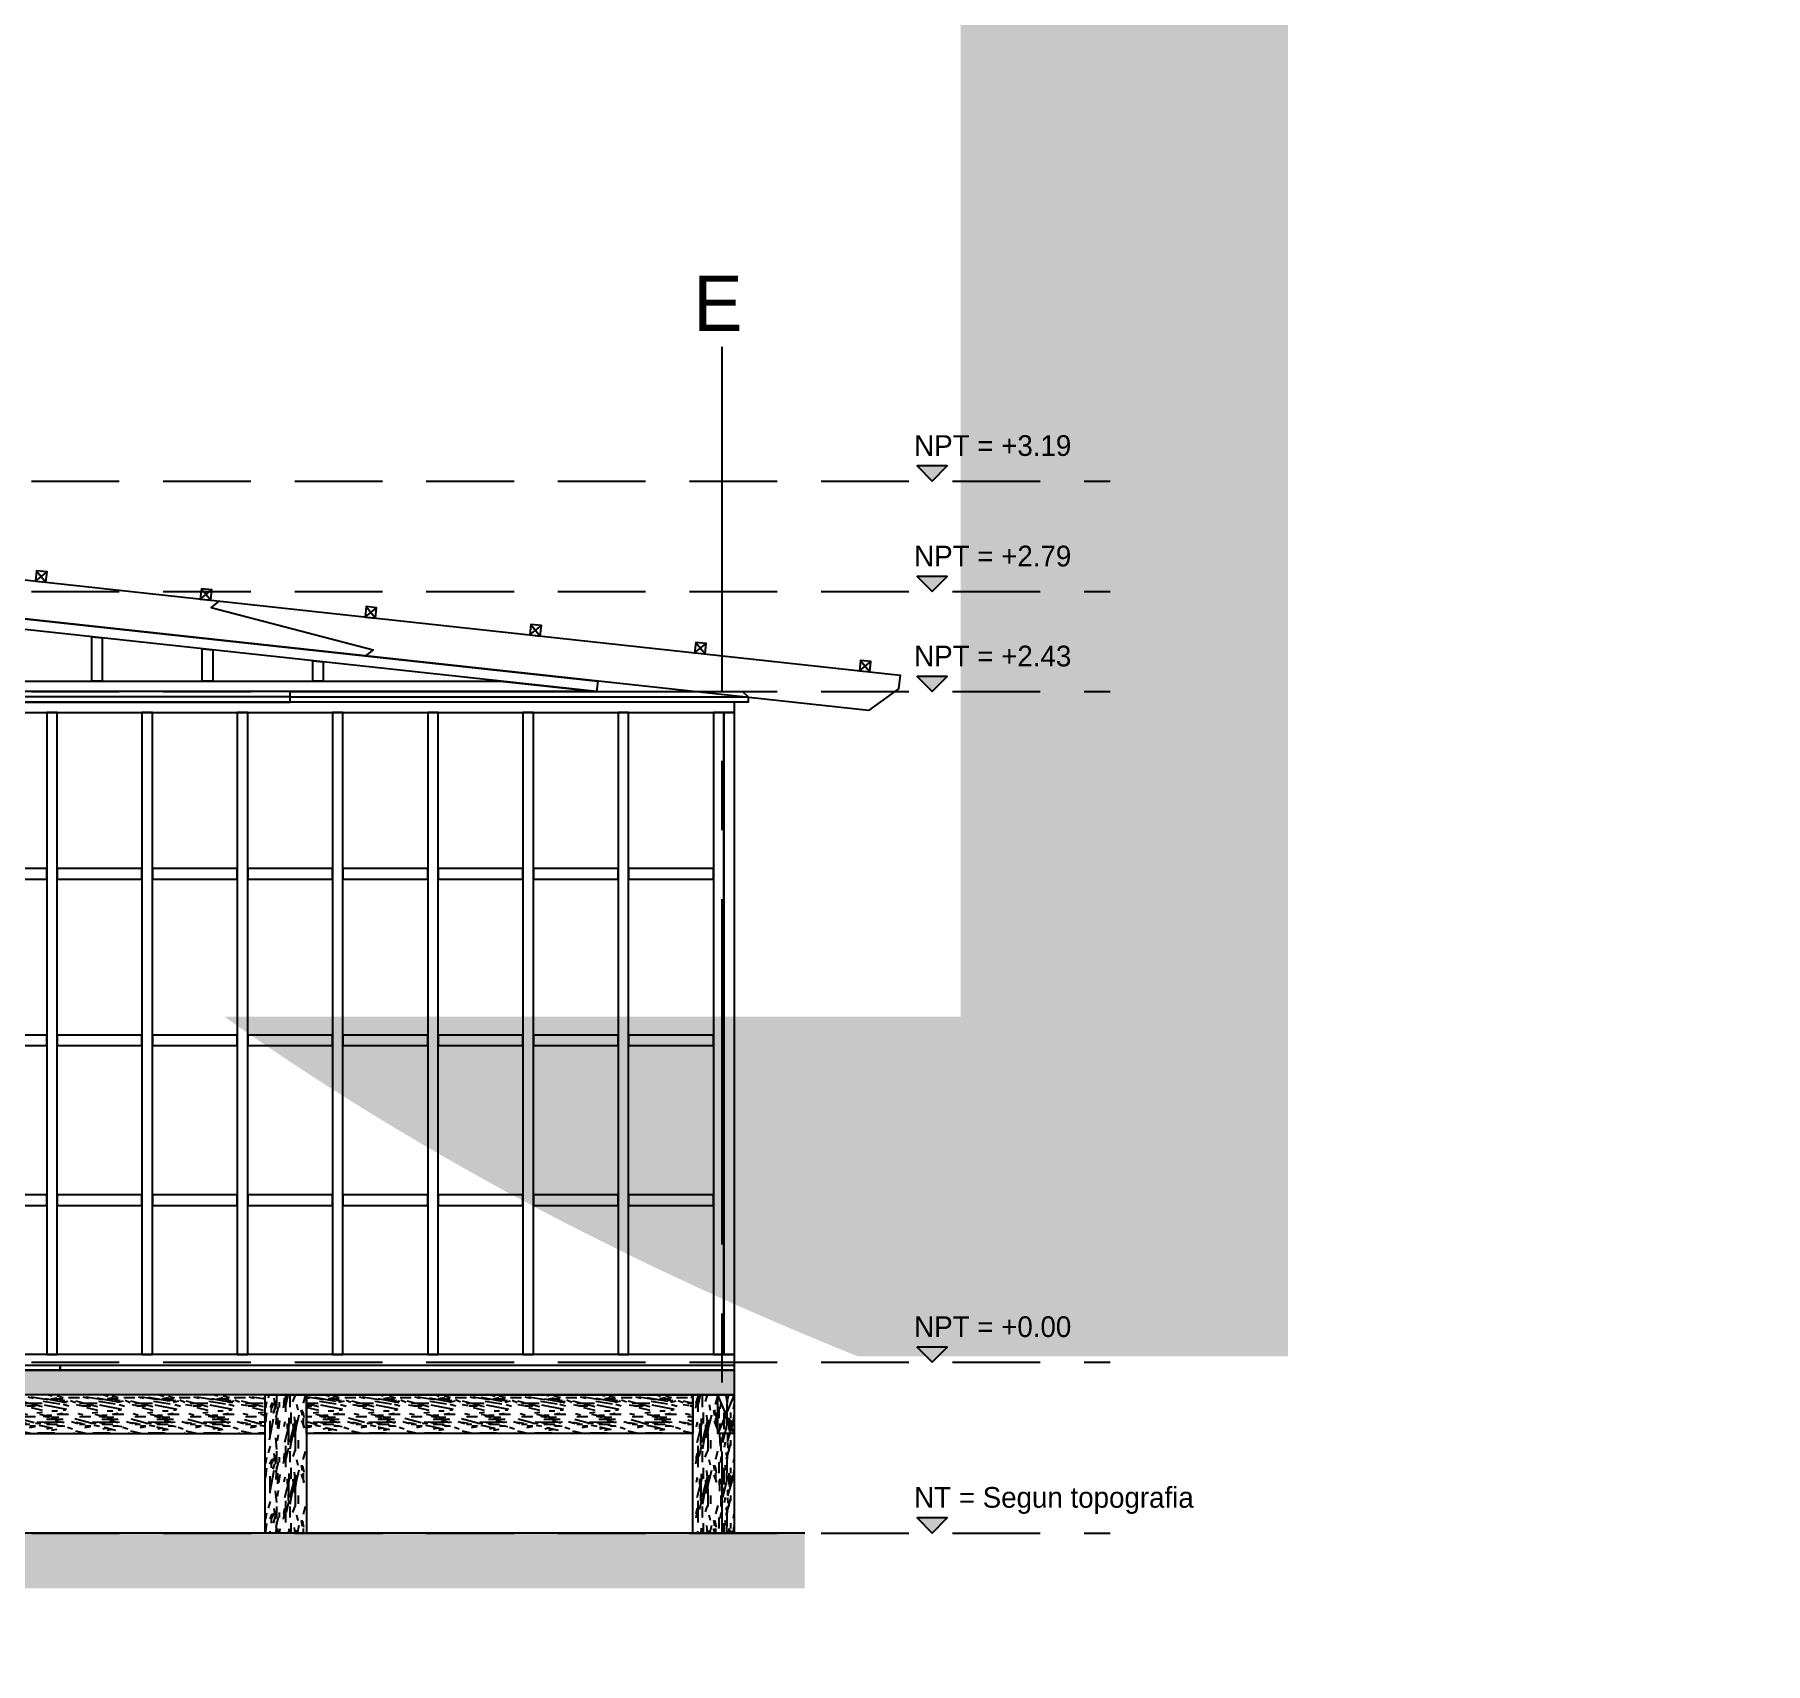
# Model space of a CAD drawing. Header units: millimetres. Extents: x 19458 to 19711, y 4351 to 4752.
# Drawn here: x 19599.81 to 19606.07, y 4527.2 to 4533.1 of the extents above; entities that cross this region are included whole.
import ezdxf
from ezdxf.enums import TextEntityAlignment as Align

# ---------------------------------------------------------------- set-up
doc = ezdxf.new("R2010")
doc.units = ezdxf.units.MM
doc.set_wipeout_variables(frame=1)
doc.linetypes.add('CENTER', pattern=[2, 1.25, -0.25, 0.25, -0.25])
doc.linetypes.add('HIDDEN2', pattern=[4.7625, 3.175, -1.5875])
for name, color, linetype in [('ALFAJIA', 3, 'Continuous'), ('CLAVADORES', 1, 'Continuous'), ('cotas', 1, 'Continuous'), ('cotas @ 100', 1, 'Continuous'), ('cotas @ 200', 1, 'Continuous'), ('cotas @ 95.9969', 1, 'Continuous'), ('EJES', 2, 'CENTER'), ('EJES @ 0.5', 2, 'CENTER'), ('NIVELES', 2, 'Continuous'), ('NIVELES @ 0.5', 2, 'Continuous'), ('PANELES PARED', 2, 'Continuous'), ('PZA', 3, 'Continuous')]:
    doc.layers.add(name, color=color, linetype=linetype)
doc.styles.add('century gothic', font='GOTHIC.TTF')
doc.styles.add('century gothic smc', font='GOTHIC.TTF')
doc.styles.add('COTAS SMC', font='GOTHIC.TTF')
doc.styles.add('NOTAS', font='GOTHIC.TTF')
doc.styles.get("Standard").update_dxf_attribs({"font": 'arial.ttf'})
doc.dimstyles.new('ANOTATIVE 100 SMCONSTRUCCIONES', dxfattribs={"dimscale": 0, "dimtxt": 0.18, "dimasz": 0.15, "dimexe": 0.18, "dimexo": 0.09, "dimgap": 0.1, "dimtad": 1, "dimzin": 0, "dimdsep": 46, "dimtxsty": 'century gothic', "dimblk1": 'FLECHA1', "dimblk2": 'FLECHA1', "dimsah": 1, "dimcen": 0.18, "dimdle": 0.075, "dimclrd": 1, "dimclre": 1, "dimclrt": 2, "dimaunit": 1, "dimadec": 0, "dimazin": 0, "dimtfac": 0.75, "dimtix": 1, "dimtmove": 2, "dimatfit": 3, "dimfxl": 0.09, "dimtvp": 1.5, "dimtfill": 1, "dimtolj": 1, "dimtzin": 0, "dimarcsym": 0})
doc.dimstyles.new('PIES SMCONSTRUCCIONES', dxfattribs={"dimscale": 0, "dimtxt": 0.18, "dimasz": 0.2, "dimexe": 0.18, "dimexo": 0, "dimgap": 0.1, "dimtad": 1, "dimdec": 0, "dimlfac": 39.370079, "dimzin": 0, "dimdsep": 46, "dimlunit": 4, "dimtxsty": 'COTAS SMC', "dimblk1": 'FLECHA1', "dimblk2": 'FLECHA1', "dimsah": 1, "dimcen": 0.2, "dimdle": 0.075, "dimclrd": 1, "dimclre": 1, "dimclrt": 2, "dimaunit": 1, "dimadec": 0, "dimazin": 0, "dimtfac": 0.75, "dimtdec": 0, "dimtix": 1, "dimtmove": 2, "dimatfit": 3, "dimfxl": 0.09, "dimtvp": 1.5, "dimtfill": 1, "dimtolj": 1, "dimtzin": 0, "dimarcsym": 0})
pattern_1 = [(0, (102.28992, 23.7031), (0, 0.2), [0.04, -0.16]), (8.9726, (102.291915, 23.595096), (1.200000005876, 0.199999525118), [0.0384708, -3.8086058]), (5.7105, (102.289915, 23.607096), (1.800000034755, 0.19999710144), [0.0401996, -1.9697752]), (344.5779, (102.289915, 23.667096), (2.1999999038893, -0.5999974677634), [0.0601664, -5.9564754]), (353.6599, (102.293915, 23.733096), (0.200000063208, 4.086e-07), [0.0362216, -1.7748552]), (345.0686, (102.299915, 23.619096), (0.799999998317, -0.199999673879), [0.0310484, -3.0737864]), (348.6901, (102.229915, 23.735096), (0.2000000583, 7.413e-08), [0.0815844, -0.9382194]), (5.7105, (102.291915, 23.577096), (1.800000034755, 0.19999710144), [0.0200998, -1.989875]), (0, (102.28992, 23.6611), (0, 0.2), [0.02, -0.18]), (0, (102.24992, 23.6851), (0, 0.2), [0.06, -0.14]), (11.3099, (102.289915, 23.715096), (0.79999995433, 0.19999948721), [0.020396, -0.9994078]), (2.7263, (102.269915, 23.641096), (4.0000000589947, 0.1999992035454), [0.0420476, -4.1627116]), (352.4054, (102.279915, 23.635096), (1.599999971597, -0.19999873671), [0.0302654, -2.9962834]), (0, (102.26992, 23.5591), (0, 0.2), [0.04, -0.16]), (358.8309, (102.2499153, 23.549096), (0.2000000366479, 1.5360345e-07), [0.0980204, -9.70402]), (0, (102.24992, 23.6991), (0, 0.2), [0.02, -0.18]), (0, (102.26992, 23.7151), (0, 0.2), [0.02, -0.18]), (0, (102.17992, 23.7331), (0, 0.2), [0.03, -0.17]), (350.5377, (102.233915, 23.743096), (0.200000015444, 7.752e-08), [0.0608276, -1.1557248]), (0, (102.16992, 23.7431), (0, 0.2), [0.04, -0.16]), (0, (102.14792, 23.5631), (0, 0.2), [0.022, -0.178]), (0, (102.24992, 23.5731), (0, 0.2), [0.02, -0.18]), (0, (102.14792, 23.5791), (0, 0.2), [0.042, -0.158]), (5.4403, (102.249915, 23.591096), (1.9999999402303, 0.199998956714), [0.04219, -4.1768144]), (0, (102.25192, 23.6071), (0, 0.2), [0.038, -0.162]), (0, (102.14792, 23.6111), (0, 0.2), [0.022, -0.178]), (358.8309, (102.1719153, 23.643096), (0.2000000366479, 1.5360345e-07), [0.0980204, -9.70402]), (0, (102.18992, 23.6611), (0, 0.2), [0.02, -0.18]), (0, (102.16992, 23.6671), (0, 0.2), [0.02, -0.18]), (0, (102.24992, 23.6671), (0, 0.2), [0.04, -0.16]), (0, (102.20992, 23.6711), (0, 0.2), [0.02, -0.18]), (0, (102.16992, 23.6951), (0, 0.2), [0.04, -0.16]), (19.6538, (102.223915, 23.611096), (2.200000050424, 0.79999891494), [0.0297322, -2.9434812]), (11.3099, (102.189915, 23.667096), (0.79999995433, 0.19999948721), [0.020396, -0.9994078]), (11.3099, (102.269915, 23.657096), (0.79999995433, 0.19999948721), [0.020396, -0.9994078]), (5.7105, (102.209915, 23.733096), (1.800000034755, 0.19999710144), [0.0200998, -1.989875]), (349.6952, (102.147915, 23.747096), (1.199999995396, -0.19999893933), [0.0223606, -2.213707]), (348.6901, (102.169915, 23.563096), (0.2000000583, 7.413e-08), [0.020396, -0.9994078]), (90, (102.18992, 23.5591), (-0.2, 1e-17), [0, -0.2]), (346.6076, (102.147915, 23.671096), (3.400000044994, -0.7999939065965), [0.043174, -4.2742308]), (11.3099, (102.269915, 23.699096), (0.79999995433, 0.19999948721), [0.020396, -0.9994078]), (10.3048, (102.269915, 23.573096), (0.999999957606, 0.199999208868), [0.0223606, -2.213707]), (348.6901, (102.209915, 23.661096), (0.2000000583, 7.413e-08), [0.020396, -0.9994078]), (348.6901, (102.229915, 23.671096), (0.2000000583, 7.413e-08), [0.020396, -0.9994078]), (341.5651, (102.147915, 23.651096), (0.19999995825, 2.3367e-07), [0.0252982, -0.6071572]), (345.9638, (102.169915, 23.719096), (0.19999992115, 2.4875e-07), [0.0824622, -0.7421588]), (343.3008, (102.209915, 23.733096), (1.399999991533, -0.39999874641), [0.0626418, -2.025419]), (0, (102.20992, 23.7431), (0, 0.2), [0.024, -0.176]), (345.9638, (102.189915, 23.579096), (0.19999992115, 2.4875e-07), [0.0824622, -0.7421588]), (345.9638, (102.169915, 23.593096), (0.19999992115, 2.4875e-07), [0.0824622, -0.7421588]), (345.9638, (102.169915, 23.611096), (0.19999992115, 2.4875e-07), [0.0824622, -0.7421588]), (349.6952, (102.147915, 23.699096), (1.199999995396, -0.19999893933), [0.0223606, -2.213707]), (345.9638, (102.209915, 23.695096), (0.19999992115, 2.4875e-07), [0.041231, -0.78339]), (349.6952, (102.147915, 23.635096), (1.199999995396, -0.19999893933), [0.0223606, -2.213707]), (357.6141, (102.251915, 23.621096), (0.199999989185, 2.452822e-07), [0.0480416, -4.756123]), (349.6952, (102.229915, 23.657096), (1.199999995396, -0.19999893933), [0.0223606, -2.213707]), (12.5288, (102.251915, 23.653096), (0.800000095695, 0.199999860747), [0.018439, -1.8254698]), (349.5626, (102.1479153, 23.625096), (2.199999936494, -0.3999970687047), [0.0772788, -7.650591]), (351.8699, (102.223915, 23.611096), (0.199999892184, -4.835e-08), [0.0282842, -1.3859292]), (4.7636, (102.169915, 23.631096), (2.199999989955, 0.199998289923), [0.0481664, -2.3601524]), (0, (102.21792, 23.6351), (0, 0.2), [0.062, -0.138]), (344.7449, (102.147915, 23.725096), (0.799999942428, -0.199999664289), [0.0228036, -2.2575472]), (350.5377, (102.189915, 23.559096), (0.200000015444, 7.752e-08), [0.0608276, -1.1557248]), (340.0169, (102.147915, 23.601096), (0.599999976081, -0.19999986488), [0.0234094, -2.3175304]), (0, (102.30992, 23.7191), (0, 0.2), [0.01, -0.19]), (0, (102.30992, 23.6311), (0, 0.2), [0.02, -0.18]), (11.3099, (102.309915, 23.559096), (0.79999995433, 0.19999948721), [0.020396, -0.9994078]), (0, (102.31192, 23.5791), (0, 0.2), [0.036, -0.164]), (343.3008, (102.309915, 23.685096), (1.399999991533, -0.39999874641), [0.0208806, -2.0671802]), (348.0207, (102.3119153, 23.643096), (3.7999999222511, -0.8002195416064), [0.0368014, -6.7101288]), (90, (102.30992, 23.5591), (-0.2, 1e-17), [0, -0.2]), (0, (102.32992, 23.5631), (0, 0.2), [0.018, -0.182]), (0, (102.32992, 23.6011), (0, 0.2), [0.018, -0.182]), (0, (102.32992, 23.6111), (0, 0.2), [0.018, -0.182]), (336.0376, (102.329915, 23.679096), (1.400000005486, -0.599997330343), [0.0196978, -1.9500724]), (348.5163, (102.3299153, 23.703096), (0.99999999677376, -0.2000310941214), [0.0183676, -13.043105]), (341.5651, (102.329915, 23.631096), (0.19999995825, 2.3367e-07), [0.0189736, -0.6134816]), (347.4712, (102.329915, 23.729096), (1.000000064082, -0.19999992061), [0.018439, -1.8254698])]

# ---------------------------------------------------------------- blocks, each defined once
blk = doc.blocks.new('FLECHA1')
at = {"color": 4}
blk.add_line((-0.24618, -0.24808), (0.24808, 0.25), dxfattribs=at)
at = {"color": 1}
blk.add_line((-1, 0), (0.49616, 0), dxfattribs=at)
blk = doc.blocks.new('*D354')
at = {"layer": 'cotas', "color": 1, "lineweight": -2, "transparency": 16777216}
for p, q in [((19614.326, 4565.8448), (19614.326, 4580.8448)), ((19606.9836, 4550.8448), (19596.326, 4550.8448)), ((19614.326, 4548.4298), (19614.326, 4550.8448)), ((19606.5339, 4548.4298), (19596.326, 4548.4298)), ((19614.326, 4533.4298), (19614.326, 4518.4298))]:
    blk.add_line(p, q, dxfattribs=at)
at = {"layer": 'Defpoints', "color": 0, "transparency": 16777216}
for p in [(19614.326, 4550.8448), (19615.9836, 4550.8448), (19615.5339, 4548.4298)]:
    blk.add_point(p, dxfattribs=at)
at = {"layer": 'cotas', "color": 1, "lineweight": -2, "transparency": 16777216, "xscale": 15, "yscale": 15, "zscale": 15}
for p, rotation in [((19614.326, 4550.8448), 270), ((19614.326, 4548.4298), 90)]:
    blk.add_blockref('FLECHA1', p, dxfattribs=dict(at, rotation=rotation))
at = {"layer": 'cotas', "color": 2, "transparency": 16777216, "insert": (19594.9283, 4549.6373), "char_height": 18, "attachment_point": 5, "rotation": 90, "style": 'century gothic', "bg_fill": 3, "box_fill_scale": 1.1, "bg_fill_color": 256, "bg_fill_true_color": 13158600, "bg_fill_transparency": 0}
blk.add_mtext('\\A1;2.42', dxfattribs=at)
blk = doc.blocks.new('*D381')
at = {"layer": 'cotas', "color": 1, "lineweight": -2, "transparency": 16777216}
for p, q in [((19614.326, 4565.2444), (19614.326, 4579.6439)), ((19607.3439, 4550.8448), (19597.0466, 4550.8448)), ((19614.326, 4548.4298), (19614.326, 4550.8448)), ((19606.8941, 4548.4298), (19597.0466, 4548.4298)), ((19614.326, 4534.0303), (19614.326, 4519.6307))]:
    blk.add_line(p, q, dxfattribs=at)
at = {"layer": 'Defpoints', "color": 0, "transparency": 16777216}
for p in [(19614.326, 4550.8448), (19615.9836, 4550.8448), (19615.5339, 4548.4298)]:
    blk.add_point(p, dxfattribs=at)
at = {"layer": 'cotas', "color": 1, "lineweight": -2, "transparency": 16777216, "xscale": 14.39953921474513, "yscale": 14.39953921474513, "zscale": 14.39953921474513}
for p, rotation in [((19614.326, 4550.8448), 270), ((19614.326, 4548.4298), 90)]:
    blk.add_blockref('FLECHA1', p, dxfattribs=dict(at, rotation=rotation))
at = {"layer": 'cotas', "color": 2, "transparency": 16777216, "insert": (19595.7049, 4549.6373), "char_height": 17.27945, "attachment_point": 5, "rotation": 90, "style": 'century gothic', "bg_fill": 3, "box_fill_scale": 1.1, "bg_fill_color": 256, "bg_fill_true_color": 13158600, "bg_fill_transparency": 0}
blk.add_mtext('\\A1;2.42', dxfattribs=at)
blk = doc.blocks.new('*D411')
at = {"layer": 'cotas', "color": 1, "lineweight": -2, "transparency": 16777216}
for p, q in [((19620.0128, 4591.7533), (19620.0128, 4631.7533)), ((19620.4168, 4551.7533), (19584.0128, 4551.7533)), ((19620.0128, 4550.5333), (19620.0128, 4551.7533)), ((19620.4168, 4550.5333), (19584.0128, 4550.5333)), ((19620.0128, 4510.5333), (19620.0128, 4470.5333))]:
    blk.add_line(p, q, dxfattribs=at)
at = {"layer": 'Defpoints', "color": 0, "transparency": 16777216}
for p in [(19620.0128, 4551.7533), (19620.4168, 4551.7533), (19620.4168, 4550.5333)]:
    blk.add_point(p, dxfattribs=at)
at = {"layer": 'cotas', "color": 1, "lineweight": -2, "transparency": 16777216, "xscale": 40, "yscale": 40, "zscale": 40}
for p, rotation in [((19620.0128, 4551.7533), 270), ((19620.0128, 4550.5333), 90)]:
    blk.add_blockref('FLECHA1', p, dxfattribs=dict(at, rotation=rotation))
at = {"layer": 'cotas', "color": 2, "transparency": 16777216, "insert": (19581.5601, 4551.1433), "char_height": 36, "attachment_point": 5, "rotation": 90, "style": 'COTAS SMC', "bg_fill": 3, "box_fill_scale": 1.1, "bg_fill_color": 256, "bg_fill_true_color": 13158600, "bg_fill_transparency": 0}
blk.add_mtext("\\A1;4'", dxfattribs=at)
blk = doc.blocks.new('IKK')
at = {"layer": 'PANELES PARED', "color": 250}
for points in [[(19489.2275, 4507.0963), (19489.2275, 4507.1343), (19486.1013, 4507.1343), (19486.1013, 4507.0963)], [(19486.394, 4504.7723), (19486.432, 4504.7723), (19486.432, 4507.0963), (19486.394, 4507.0963)], [(19486.7387, 4504.7723), (19486.7767, 4504.7723), (19486.7767, 4507.0963), (19486.7387, 4507.0963)], [(19487.0833, 4504.7723), (19487.1213, 4504.7723), (19487.1213, 4507.0963), (19487.0833, 4507.0963)], [(19487.428, 4504.7723), (19487.466, 4504.7723), (19487.466, 4507.0963), (19487.428, 4507.0963)], [(19487.7727, 4504.7723), (19487.8107, 4504.7723), (19487.8107, 4507.0963), (19487.7727, 4507.0963)], [(19488.1174, 4504.7723), (19488.1554, 4504.7723), (19488.1554, 4507.0963), (19488.1174, 4507.0963)], [(19488.4621, 4504.7723), (19488.5001, 4504.7723), (19488.5001, 4507.0963), (19488.4621, 4507.0963)], [(19488.8068, 4504.7723), (19488.8448, 4504.7723), (19488.8448, 4507.0963), (19488.8068, 4507.0963)], [(19489.1515, 4504.7723), (19489.1895, 4504.7723), (19489.1895, 4507.0963), (19489.1515, 4507.0963)], [(19489.1895, 4504.7723), (19489.2275, 4504.7723), (19489.2275, 4507.0963), (19489.1895, 4507.0963)], [(19486.394, 4506.4936), (19486.394, 4506.5316), (19486.1013, 4506.5316), (19486.1013, 4506.4936)], [(19486.7387, 4506.4936), (19486.7387, 4506.5316), (19486.432, 4506.5316), (19486.432, 4506.4936)], [(19487.0833, 4506.4936), (19487.0833, 4506.5316), (19486.7767, 4506.5316), (19486.7767, 4506.4936)], [(19487.428, 4506.4936), (19487.428, 4506.5316), (19487.1213, 4506.5316), (19487.1213, 4506.4936)], [(19487.7727, 4506.4936), (19487.7727, 4506.5316), (19487.466, 4506.5316), (19487.466, 4506.4936)], [(19488.1174, 4506.4936), (19488.1174, 4506.5316), (19487.8107, 4506.5316), (19487.8107, 4506.4936)], [(19488.4621, 4506.4936), (19488.4621, 4506.5316), (19488.1554, 4506.5316), (19488.1554, 4506.4936)], [(19488.8068, 4506.4936), (19488.8068, 4506.5316), (19488.5001, 4506.5316), (19488.5001, 4506.4936)], [(19489.1515, 4506.4936), (19489.1515, 4506.5316), (19488.8448, 4506.5316), (19488.8448, 4506.4936)], [(19486.394, 4505.8909), (19486.394, 4505.9289), (19486.1013, 4505.9289), (19486.1013, 4505.8909)], [(19486.7387, 4505.8909), (19486.7387, 4505.9289), (19486.432, 4505.9289), (19486.432, 4505.8909)], [(19487.0833, 4505.8909), (19487.0833, 4505.9289), (19486.7767, 4505.9289), (19486.7767, 4505.8909)], [(19487.428, 4505.8909), (19487.428, 4505.9289), (19487.1213, 4505.9289), (19487.1213, 4505.8909)], [(19487.7727, 4505.8909), (19487.7727, 4505.9289), (19487.466, 4505.9289), (19487.466, 4505.8909)], [(19488.1174, 4505.8909), (19488.1174, 4505.9289), (19487.8107, 4505.9289), (19487.8107, 4505.8909)], [(19488.4621, 4505.8909), (19488.4621, 4505.9289), (19488.1554, 4505.9289), (19488.1554, 4505.8909)], [(19488.8068, 4505.8909), (19488.8068, 4505.9289), (19488.5001, 4505.9289), (19488.5001, 4505.8909)], [(19489.1515, 4505.8909), (19489.1515, 4505.9289), (19488.8448, 4505.9289), (19488.8448, 4505.8909)], [(19486.394, 4505.3126), (19486.394, 4505.3506), (19486.1013, 4505.3506), (19486.1013, 4505.3126)], [(19486.7387, 4505.3126), (19486.7387, 4505.3506), (19486.432, 4505.3506), (19486.432, 4505.3126)], [(19487.0833, 4505.3126), (19487.0833, 4505.3506), (19486.7767, 4505.3506), (19486.7767, 4505.3126)], [(19487.428, 4505.3126), (19487.428, 4505.3506), (19487.1213, 4505.3506), (19487.1213, 4505.3126)], [(19487.7727, 4505.3126), (19487.7727, 4505.3506), (19487.466, 4505.3506), (19487.466, 4505.3126)], [(19488.1174, 4505.3126), (19488.1174, 4505.3506), (19487.8107, 4505.3506), (19487.8107, 4505.3126)], [(19488.4621, 4505.3126), (19488.4621, 4505.3506), (19488.1554, 4505.3506), (19488.1554, 4505.3126)], [(19488.8068, 4505.3126), (19488.8068, 4505.3506), (19488.5001, 4505.3506), (19488.5001, 4505.3126)], [(19489.1515, 4505.3126), (19489.1515, 4505.3506), (19488.8448, 4505.3506), (19488.8448, 4505.3126)], [(19489.2275, 4504.7343), (19489.2275, 4504.7723), (19486.1013, 4504.7723), (19486.1013, 4504.7343)]]:
    blk.add_lwpolyline(points, close=True, dxfattribs=at)
blk = doc.blocks.new('ejes')
at = {"color": 2, "linetype": 'Continuous'}
blk.add_wipeout([(-0.109, 0.275), (-0.065, 0.291), (-0.006, 0.3), (0.06, 0.297), (0.095, 0.288), (0.16, 0.261), (0.183, 0.246), (0.215, 0.22), (0.241, 0.193), (0.271, 0.149), (0.271, 0.149), (0.292, 0.103), (0.304, 0.065), (0.309, 0.032), (0.31, 0.001), (0.309, -0.027), (0.309, -0.027), (0.3, -0.077), (0.288, -0.113), (0.279, -0.133), (0.259, -0.168), (0.238, -0.195), (0.219, -0.215), (0.19, -0.24), (0.159, -0.26), (0.125, -0.277), (0.089, -0.289), (0.046, -0.297), (0.01, -0.299), (-0.037, -0.296), (-0.069, -0.289), (-0.097, -0.279), (-0.144, -0.256), (-0.171, -0.238), (-0.192, -0.221), (-0.215, -0.197), (-0.215, -0.197), (-0.257, -0.136), (-0.272, -0.101), (-0.272, -0.101), (-0.287, -0.034), (-0.29, 0.001), (-0.287, 0.036), (-0.281, 0.07), (-0.273, 0.099), (-0.258, 0.134), (-0.234, 0.174), (-0.216, 0.198), (-0.197, 0.217), (-0.175, 0.236), (-0.154, 0.251), (-0.126, 0.268), (-0.126, 0.268), (-0.118, 0.272)], dxfattribs=at)
at = {"layer": 'EJES', "color": 3}
blk.add_attdef('EJES', text='', height=0.3, dxfattribs=at).set_placement((0.01, -0.174), align=Align.CENTER)
blk = doc.blocks.new('IKUHG')
at = {"layer": 'PANELES PARED', "color": 250}
for points in [[(19444.5314, 4490.415), (19447.1592, 4490.7008), (19447.1592, 4490.739), (19444.5273, 4490.4528), (19444.5314, 4490.415)], [(19444.5314, 4490.415), (19447.1592, 4490.415), (19447.1592, 4490.453), (19444.8809, 4490.453), (19444.5314, 4490.415)]]:
    blk.add_lwpolyline(points, dxfattribs=at)
for points in [[(19447.1212, 4490.453), (19447.1592, 4490.453), (19447.1592, 4490.7008), (19447.1212, 4490.6967)], [(19446.7212, 4490.453), (19446.7592, 4490.453), (19446.7592, 4490.6573), (19446.7212, 4490.6532)], [(19446.3212, 4490.453), (19446.3592, 4490.453), (19446.3592, 4490.6138), (19446.3212, 4490.6097)], [(19445.5212, 4490.453), (19445.5592, 4490.453), (19445.5592, 4490.5268), (19445.5212, 4490.5227)], [(19445.9212, 4490.453), (19445.9592, 4490.453), (19445.9592, 4490.5703), (19445.9212, 4490.5662)]]:
    blk.add_lwpolyline(points, close=True, dxfattribs=at)
blk = doc.blocks.new('nivel elevacion')
blk.add_hatch(color=250).paths.add_polyline_path([(-0.109, 0.11), (0, 0), (0.109, 0.11)])
blk.add_lwpolyline([(0, 0), (0.109, 0.11), (-0.109, 0.11)], close=True)
blk.add_lwpolyline([(0.109, 0.11), (-0.109, 0.11)])
at = {"style": 'NOTAS'}
blk.add_attdef('ELEVATION', (-0.13, 0.183), '', height=0.15, dxfattribs=at)
blk = doc.blocks.new('*U620')
at = {"layer": 'cotas @ 100'}
dim = blk.add_linear_dim(base=(19614.3260382735, 4550.8448237801), p1=(19615.5338597089, 4548.4298237801), p2=(19615.9836080801, 4550.8448237801), angle=90, dimstyle='ANOTATIVE 100 SMCONSTRUCCIONES', override={"dimscale": 100, "dimtix": 1, "dimtofl": 1, "dimtmove": 1, "dimatfit": 1}, dxfattribs=at)
dim.commit()
dim.dimension.update_dxf_attribs({"geometry": '*D354', "text_midpoint": (19594.9283496263, 4549.6373237801)})
at = {"layer": 'cotas @ 95.9969'}
dim = blk.add_linear_dim(base=(19614.3260382735, 4550.8448237801), p1=(19615.5338597089, 4548.4298237801), p2=(19615.9836080801, 4550.8448237801), angle=90, dimstyle='ANOTATIVE 100 SMCONSTRUCCIONES', override={"dimscale": 95.996928, "dimtix": 1, "dimtofl": 1, "dimtmove": 1, "dimatfit": 1}, dxfattribs=at)
dim.commit()
dim.dimension.update_dxf_attribs({"geometry": '*D381', "text_midpoint": (19595.7048530502, 4549.6373237801)})
blk = doc.blocks.new('*U622')
at = {"layer": 'cotas @ 200'}
dim = blk.add_linear_dim(base=(19620.0128, 4551.7533), p1=(19620.4168, 4550.5333), p2=(19620.4168, 4551.7533), angle=90, dimstyle='PIES SMCONSTRUCCIONES', override={"dimscale": 200, "dimtix": 1, "dimtofl": 1, "dimtmove": 2, "dimatfit": 3}, dxfattribs=at)
dim.commit()
dim.dimension.update_dxf_attribs({"geometry": '*D411', "text_midpoint": (19581.5601, 4551.1433)})

msp = doc.modelspace()

# ---------------------------------------------------------------- block references
at = {"layer": 'cotas'}
msp.add_blockref('*U620', (0, 0), dxfattribs=at)

# ---------------------------------------------------------------- next in the draw order: block references
msp.add_blockref('*U622', (0, 0), dxfattribs=at)

# ---------------------------------------------------------------- next in the draw order: hatches: boundary and pattern name
h = msp.add_hatch()
h.set_pattern_fill('MADERA_03', color=250, scale=0.2, pattern_type=2)
h.set_pattern_definition(pattern_1)
h.paths.add_polyline_path([(19602.3403, 4528.1734), (19599.2141, 4528.1734), (19599.2141, 4528.2634), (19602.3403, 4528.2634)])
h = msp.add_hatch()
h.set_pattern_fill('MADERA_03', color=250, scale=0.2, pattern_type=2)
h.set_pattern_definition(pattern_1)
h.paths.add_polyline_path([(19599.2141, 4528.1734), (19599.2141, 4528.0334), (19600.6422, 4528.0334), (19600.6422, 4528.1734)])
h = msp.add_hatch()
h.set_pattern_fill('MADERA_03', color=250, scale=0.2, angle=90, pattern_type=2)
h.set_pattern_definition([(90, (101.99192, 23.6891), (-0.2, 1e-17), [0.04, -0.16]), (98.9726, (102.099915, 23.691096), (-0.199999525118, 1.200000005876), [0.0384708, -3.8086058]), (95.7105, (102.087915, 23.689096), (-0.19999710144, 1.800000034755), [0.0401996, -1.9697752]), (74.5779, (102.027915, 23.689096), (0.5999974677634, 2.1999999038893), [0.0601664, -5.9564754]), (83.6599, (101.961915, 23.693096), (-4.086e-07, 0.200000063208), [0.0362216, -1.7748552]), (75.0686, (102.075915, 23.699096), (0.199999673879, 0.799999998317), [0.0310484, -3.0737864]), (78.6901, (101.959915, 23.629096), (-7.413e-08, 0.2000000583), [0.0815844, -0.9382194]), (95.7105, (102.117915, 23.691096), (-0.19999710144, 1.800000034755), [0.0200998, -1.989875]), (90, (102.03392, 23.6891), (-0.2, 1e-17), [0.02, -0.18]), (90, (102.00992, 23.6491), (-0.2, 1e-17), [0.06, -0.14]), (101.3099, (101.979915, 23.689096), (-0.19999948721, 0.79999995433), [0.020396, -0.9994078]), (92.7263, (102.053915, 23.669096), (-0.1999992035454, 4.0000000589947), [0.0420476, -4.1627116]), (82.4054, (102.059915, 23.679096), (0.19999873671, 1.599999971597), [0.0302654, -2.9962834]), (90, (102.13592, 23.6691), (-0.2, 1e-17), [0.04, -0.16]), (88.8309, (102.1459153, 23.649096), (-1.5360345e-07, 0.2000000366479), [0.0980204, -9.70402]), (90, (101.99592, 23.6491), (-0.2, 1e-17), [0.02, -0.18]), (90, (101.97992, 23.6691), (-0.2, 1e-17), [0.02, -0.18]), (90, (101.96192, 23.5791), (-0.2, 1e-17), [0.03, -0.17]), (80.5377, (101.951915, 23.633096), (-7.752e-08, 0.200000015444), [0.0608276, -1.1557248]), (90, (101.95192, 23.5691), (-0.2, 1e-17), [0.04, -0.16]), (90, (102.13192, 23.5471), (-0.2, 1e-17), [0.022, -0.178]), (90, (102.12192, 23.6491), (-0.2, 1e-17), [0.02, -0.18]), (90, (102.11592, 23.5471), (-0.2, 1e-17), [0.042, -0.158]), (95.4403, (102.103915, 23.649096), (-0.199998956714, 1.9999999402303), [0.04219, -4.1768144]), (90, (102.08792, 23.6511), (-0.2, 1e-17), [0.038, -0.162]), (90, (102.08392, 23.5471), (-0.2, 1e-17), [0.022, -0.178]), (88.8309, (102.0519153, 23.571096), (-1.5360345e-07, 0.2000000366479), [0.0980204, -9.70402]), (90, (102.03392, 23.5891), (-0.2, 1e-17), [0.02, -0.18]), (90, (102.02792, 23.5691), (-0.2, 1e-17), [0.02, -0.18]), (90, (102.02792, 23.6491), (-0.2, 1e-17), [0.04, -0.16]), (90, (102.02392, 23.6091), (-0.2, 1e-17), [0.02, -0.18]), (90, (101.99992, 23.5691), (-0.2, 1e-17), [0.04, -0.16]), (109.6538, (102.083915, 23.623096), (-0.79999891494, 2.200000050424), [0.0297322, -2.9434812]), (101.3099, (102.027915, 23.589096), (-0.19999948721, 0.79999995433), [0.020396, -0.9994078]), (101.3099, (102.037915, 23.669096), (-0.19999948721, 0.79999995433), [0.020396, -0.9994078]), (95.7105, (101.961915, 23.609096), (-0.19999710144, 1.800000034755), [0.0200998, -1.989875]), (79.6952, (101.947915, 23.547096), (0.19999893933, 1.199999995396), [0.0223606, -2.213707]), (78.6901, (102.131915, 23.569096), (-7.413e-08, 0.2000000583), [0.020396, -0.9994078]), (180, (102.13592, 23.5891), (-2e-17, -0.2), [0, -0.2]), (76.6076, (102.023915, 23.547096), (0.7999939065965, 3.400000044994), [0.043174, -4.2742308]), (101.3099, (101.995915, 23.669096), (-0.19999948721, 0.79999995433), [0.020396, -0.9994078]), (100.3048, (102.121915, 23.669096), (-0.199999208868, 0.999999957606), [0.0223606, -2.213707]), (78.6901, (102.033915, 23.609096), (-7.413e-08, 0.2000000583), [0.020396, -0.9994078]), (78.6901, (102.023915, 23.629096), (-7.413e-08, 0.2000000583), [0.020396, -0.9994078]), (71.5651, (102.043915, 23.547096), (-2.3367e-07, 0.19999995825), [0.0252982, -0.6071572]), (75.9638, (101.975915, 23.569096), (-2.4875e-07, 0.19999992115), [0.0824622, -0.7421588]), (73.3008, (101.961915, 23.609096), (0.39999874641, 1.399999991533), [0.0626418, -2.025419]), (90, (101.95192, 23.6091), (-0.2, 1e-17), [0.024, -0.176]), (75.9638, (102.115915, 23.589096), (-2.4875e-07, 0.19999992115), [0.0824622, -0.7421588]), (75.9638, (102.101915, 23.569096), (-2.4875e-07, 0.19999992115), [0.0824622, -0.7421588]), (75.9638, (102.083915, 23.569096), (-2.4875e-07, 0.19999992115), [0.0824622, -0.7421588]), (79.6952, (101.995915, 23.547096), (0.19999893933, 1.199999995396), [0.0223606, -2.213707]), (75.9638, (101.999915, 23.609096), (-2.4875e-07, 0.19999992115), [0.041231, -0.78339]), (79.6952, (102.059915, 23.547096), (0.19999893933, 1.199999995396), [0.0223606, -2.213707]), (87.6141, (102.073915, 23.651096), (-2.452822e-07, 0.199999989185), [0.0480416, -4.756123]), (79.6952, (102.037915, 23.629096), (0.19999893933, 1.199999995396), [0.0223606, -2.213707]), (102.5288, (102.041915, 23.651096), (-0.199999860747, 0.800000095695), [0.018439, -1.8254698]), (79.5626, (102.0699153, 23.547096), (0.3999970687047, 2.199999936494), [0.0772788, -7.650591]), (81.8699, (102.083915, 23.623096), (4.835e-08, 0.199999892184), [0.0282842, -1.3859292]), (94.7636, (102.063915, 23.569096), (-0.199998289923, 2.199999989955), [0.0481664, -2.3601524]), (90, (102.05992, 23.6171), (-0.2, 1e-17), [0.062, -0.138]), (74.7449, (101.969915, 23.547096), (0.199999664289, 0.799999942428), [0.0228036, -2.2575472]), (80.5377, (102.135915, 23.589096), (-7.752e-08, 0.200000015444), [0.0608276, -1.1557248]), (70.0169, (102.093915, 23.547096), (0.19999986488, 0.599999976081), [0.0234094, -2.3175304]), (90, (101.97592, 23.7091), (-0.2, 1e-17), [0.01, -0.19]), (90, (102.06392, 23.7091), (-0.2, 1e-17), [0.02, -0.18]), (101.3099, (102.135915, 23.709096), (-0.19999948721, 0.79999995433), [0.020396, -0.9994078]), (90, (102.11592, 23.7111), (-0.2, 1e-17), [0.036, -0.164]), (73.3008, (102.009915, 23.709096), (0.39999874641, 1.399999991533), [0.0208806, -2.0671802]), (78.0207, (102.0519153, 23.711096), (0.8002195416064, 3.7999999222511), [0.0368014, -6.7101288]), (180, (102.13592, 23.7091), (-2e-17, -0.2), [0, -0.2]), (90, (102.13192, 23.7291), (-0.2, 1e-17), [0.018, -0.182]), (90, (102.09392, 23.7291), (-0.2, 1e-17), [0.018, -0.182]), (90, (102.08392, 23.7291), (-0.2, 1e-17), [0.018, -0.182]), (66.0376, (102.015915, 23.729096), (0.599997330343, 1.400000005486), [0.0196978, -1.9500724]), (78.5163, (101.9919153, 23.729096), (0.2000310941214, 0.99999999677376), [0.0183676, -13.043105]), (71.5651, (102.063915, 23.729096), (-2.3367e-07, 0.19999995825), [0.0189736, -0.6134816]), (77.4712, (101.965915, 23.729096), (0.19999992061, 1.000000064082), [0.018439, -1.8254698])])
h.paths.add_polyline_path([(19600.7922, 4527.6734), (19600.6422, 4527.6734), (19600.6422, 4528.1734), (19600.7922, 4528.1734)])
h = msp.add_hatch()
h.set_pattern_fill('MADERA_03', color=250, scale=0.2, pattern_type=2)
h.set_pattern_definition(pattern_1)
h.paths.add_polyline_path([(19602.1903, 4528.1734), (19602.1903, 4528.0334), (19600.7922, 4528.0334), (19600.7922, 4528.1734)])
h = msp.add_hatch()
h.set_pattern_fill('MADERA_03', color=250, scale=0.2, angle=90, pattern_type=2)
h.set_pattern_definition([(90, (131.68467, 23.6891), (-0.2, 1e-17), [0.04, -0.16]), (98.9726, (131.792673, 23.691096), (-0.199999525118, 1.200000005876), [0.0384708, -3.8086058]), (95.7105, (131.780673, 23.689096), (-0.19999710144, 1.800000034755), [0.0401996, -1.9697752]), (74.5779, (131.7206734, 23.689096), (0.5999974677634, 2.1999999038893), [0.0601664, -5.9564754]), (83.6599, (131.654673, 23.693096), (-4.086e-07, 0.200000063208), [0.0362216, -1.7748552]), (75.0686, (131.768673, 23.699096), (0.199999673879, 0.799999998317), [0.0310484, -3.0737864]), (78.6901, (131.652673, 23.629096), (-7.413e-08, 0.2000000583), [0.0815844, -0.9382194]), (95.7105, (131.810673, 23.691096), (-0.19999710144, 1.800000034755), [0.0200998, -1.989875]), (90, (131.72667, 23.6891), (-0.2, 1e-17), [0.02, -0.18]), (90, (131.70267, 23.6491), (-0.2, 1e-17), [0.06, -0.14]), (101.3099, (131.672673, 23.689096), (-0.19999948721, 0.79999995433), [0.020396, -0.9994078]), (92.7263, (131.746673, 23.669096), (-0.1999992035454, 4.0000000589947), [0.0420476, -4.1627116]), (82.4054, (131.752673, 23.679096), (0.19999873671, 1.599999971597), [0.0302654, -2.9962834]), (90, (131.82867, 23.6691), (-0.2, 1e-17), [0.04, -0.16]), (88.8309, (131.8386734, 23.649096), (-1.5360345e-07, 0.2000000366479), [0.0980204, -9.70402]), (90, (131.68867, 23.6491), (-0.2, 1e-17), [0.02, -0.18]), (90, (131.67267, 23.6691), (-0.2, 1e-17), [0.02, -0.18]), (90, (131.65467, 23.5791), (-0.2, 1e-17), [0.03, -0.17]), (80.5377, (131.644673, 23.633096), (-7.752e-08, 0.200000015444), [0.0608276, -1.1557248]), (90, (131.64467, 23.5691), (-0.2, 1e-17), [0.04, -0.16]), (90, (131.82467, 23.5471), (-0.2, 1e-17), [0.022, -0.178]), (90, (131.81467, 23.6491), (-0.2, 1e-17), [0.02, -0.18]), (90, (131.80867, 23.5471), (-0.2, 1e-17), [0.042, -0.158]), (95.4403, (131.796673, 23.649096), (-0.199998956714, 1.9999999402303), [0.04219, -4.1768144]), (90, (131.78067, 23.6511), (-0.2, 1e-17), [0.038, -0.162]), (90, (131.77667, 23.5471), (-0.2, 1e-17), [0.022, -0.178]), (88.8309, (131.7446734, 23.571096), (-1.5360345e-07, 0.2000000366479), [0.0980204, -9.70402]), (90, (131.72667, 23.5891), (-0.2, 1e-17), [0.02, -0.18]), (90, (131.72067, 23.5691), (-0.2, 1e-17), [0.02, -0.18]), (90, (131.72067, 23.6491), (-0.2, 1e-17), [0.04, -0.16]), (90, (131.71667, 23.6091), (-0.2, 1e-17), [0.02, -0.18]), (90, (131.69267, 23.5691), (-0.2, 1e-17), [0.04, -0.16]), (109.6538, (131.776673, 23.623096), (-0.79999891494, 2.200000050424), [0.0297322, -2.9434812]), (101.3099, (131.720673, 23.589096), (-0.19999948721, 0.79999995433), [0.020396, -0.9994078]), (101.3099, (131.730673, 23.669096), (-0.19999948721, 0.79999995433), [0.020396, -0.9994078]), (95.7105, (131.654673, 23.609096), (-0.19999710144, 1.800000034755), [0.0200998, -1.989875]), (79.6952, (131.640673, 23.547096), (0.19999893933, 1.199999995396), [0.0223606, -2.213707]), (78.6901, (131.824673, 23.569096), (-7.413e-08, 0.2000000583), [0.020396, -0.9994078]), (180, (131.82867, 23.5891), (-2e-17, -0.2), [0, -0.2]), (76.6076, (131.716673, 23.547096), (0.7999939065965, 3.400000044994), [0.043174, -4.2742308]), (101.3099, (131.688673, 23.669096), (-0.19999948721, 0.79999995433), [0.020396, -0.9994078]), (100.3048, (131.814673, 23.669096), (-0.199999208868, 0.999999957606), [0.0223606, -2.213707]), (78.6901, (131.726673, 23.609096), (-7.413e-08, 0.2000000583), [0.020396, -0.9994078]), (78.6901, (131.716673, 23.629096), (-7.413e-08, 0.2000000583), [0.020396, -0.9994078]), (71.5651, (131.736673, 23.547096), (-2.3367e-07, 0.19999995825), [0.0252982, -0.6071572]), (75.9638, (131.668673, 23.569096), (-2.4875e-07, 0.19999992115), [0.0824622, -0.7421588]), (73.3008, (131.654673, 23.609096), (0.39999874641, 1.399999991533), [0.0626418, -2.025419]), (90, (131.64467, 23.6091), (-0.2, 1e-17), [0.024, -0.176]), (75.9638, (131.808673, 23.589096), (-2.4875e-07, 0.19999992115), [0.0824622, -0.7421588]), (75.9638, (131.794673, 23.569096), (-2.4875e-07, 0.19999992115), [0.0824622, -0.7421588]), (75.9638, (131.776673, 23.569096), (-2.4875e-07, 0.19999992115), [0.0824622, -0.7421588]), (79.6952, (131.688673, 23.547096), (0.19999893933, 1.199999995396), [0.0223606, -2.213707]), (75.9638, (131.692673, 23.609096), (-2.4875e-07, 0.19999992115), [0.041231, -0.78339]), (79.6952, (131.752673, 23.547096), (0.19999893933, 1.199999995396), [0.0223606, -2.213707]), (87.6141, (131.766673, 23.651096), (-2.452822e-07, 0.199999989185), [0.0480416, -4.756123]), (79.6952, (131.730673, 23.629096), (0.19999893933, 1.199999995396), [0.0223606, -2.213707]), (102.5288, (131.734673, 23.651096), (-0.199999860747, 0.800000095695), [0.018439, -1.8254698]), (79.5626, (131.7626734, 23.547096), (0.3999970687047, 2.199999936494), [0.0772788, -7.650591]), (81.8699, (131.776673, 23.623096), (4.835e-08, 0.199999892184), [0.0282842, -1.3859292]), (94.7636, (131.756673, 23.569096), (-0.199998289923, 2.199999989955), [0.0481664, -2.3601524]), (90, (131.75267, 23.6171), (-0.2, 1e-17), [0.062, -0.138]), (74.7449, (131.662673, 23.547096), (0.199999664289, 0.799999942428), [0.0228036, -2.2575472]), (80.5377, (131.828673, 23.589096), (-7.752e-08, 0.200000015444), [0.0608276, -1.1557248]), (70.0169, (131.786673, 23.547096), (0.19999986488, 0.599999976081), [0.0234094, -2.3175304]), (90, (131.66867, 23.7091), (-0.2, 1e-17), [0.01, -0.19]), (90, (131.75667, 23.7091), (-0.2, 1e-17), [0.02, -0.18]), (101.3099, (131.828673, 23.709096), (-0.19999948721, 0.79999995433), [0.020396, -0.9994078]), (90, (131.80867, 23.7111), (-0.2, 1e-17), [0.036, -0.164]), (73.3008, (131.702673, 23.709096), (0.39999874641, 1.399999991533), [0.0208806, -2.0671802]), (78.0207, (131.7446734, 23.711096), (0.8002195416064, 3.7999999222511), [0.0368014, -6.7101288]), (180, (131.82867, 23.7091), (-2e-17, -0.2), [0, -0.2]), (90, (131.82467, 23.7291), (-0.2, 1e-17), [0.018, -0.182]), (90, (131.78667, 23.7291), (-0.2, 1e-17), [0.018, -0.182]), (90, (131.77667, 23.7291), (-0.2, 1e-17), [0.018, -0.182]), (66.0376, (131.708673, 23.729096), (0.599997330343, 1.400000005486), [0.0196978, -1.9500724]), (78.5163, (131.6846734, 23.729096), (0.2000310941214, 0.99999999677376), [0.0183676, -13.043105]), (71.5651, (131.756673, 23.729096), (-2.3367e-07, 0.19999995825), [0.0189736, -0.6134816]), (77.4712, (131.658673, 23.729096), (0.19999992061, 1.000000064082), [0.018439, -1.8254698])])
h.paths.add_polyline_path([(19602.3403, 4527.6734), (19602.1903, 4527.6734), (19602.1903, 4528.1734), (19602.3403, 4528.1734)])
h = msp.add_hatch()
h.set_pattern_fill('EARTH', color=8, scale=0.01, angle=45)
h.set_pattern_definition([(45, (131.810673, 23.547096), (7e-18, 0.08980256121), [0.0635, -0.0635]), (45, (131.793835, 23.563934), (7e-18, 0.08980256121), [0.0635, -0.0635]), (45, (131.777, 23.58077), (7e-18, 0.08980256121), [0.0635, -0.0635]), (135, (131.777, 23.592), (-0.08980256121, 7e-18), [0.0635, -0.0635]), (135, (131.793835, 23.608835), (-0.08980256121, 7e-18), [0.0635, -0.0635]), (135, (131.810673, 23.625673), (-0.08980256121, 7e-18), [0.0635, -0.0635])])
h.paths.add_polyline_path([(19591.8054, 4527.4734), (19591.8054, 4527.6734), (19602.5953, 4527.6734), (19602.5953, 4527.4734)])

# ---------------------------------------------------------------- next in the draw order: linework, layer by layer
at = {"color": 250}
for p, q in [((19602.3403, 4528.1734), (19602.2803, 4528.0334)), ((19602.3403, 4528.0334), (19602.2803, 4528.1734))]:
    msp.add_line(p, q, dxfattribs=at)
at = {"color": 5}
msp.add_line((19602.5953, 4527.6734), (19591.8054, 4527.6734), dxfattribs=at)
at = {"color": 250}
for points in [[(19599.9003, 4528.2814), (19599.9003, 4528.2634), (19599.2141, 4528.2634), (19599.2141, 4528.2814)], [(19602.3403, 4528.1734), (19599.2141, 4528.1734), (19599.2141, 4528.2634), (19602.3403, 4528.2634)], [(19602.3403, 4528.2814), (19602.3403, 4528.2634), (19599.9003, 4528.2634), (19599.9003, 4528.2814)], [(19599.2141, 4528.1734), (19599.2141, 4528.0334), (19600.6422, 4528.0334), (19600.6422, 4528.1734)], [(19600.7922, 4527.6734), (19600.6422, 4527.6734), (19600.6422, 4528.1734), (19600.7922, 4528.1734)], [(19602.1903, 4528.1734), (19602.1903, 4528.0334), (19600.7922, 4528.0334), (19600.7922, 4528.1734)], [(19602.3403, 4527.6734), (19602.1903, 4527.6734), (19602.1903, 4528.1734), (19602.3403, 4528.1734)], [(19602.3403, 4528.0334), (19602.2803, 4528.0334), (19602.2803, 4528.1734), (19602.3403, 4528.1734)]]:
    msp.add_lwpolyline(points, close=True, dxfattribs=at)
at = {"layer": 'ALFAJIA', "color": 1}
for points in [[(19599.2141, 4531.1842), (19602.9403, 4530.779), (19602.9349, 4530.7293), (19602.8258, 4530.6506), (19599.2141, 4531.0434), (19599.2141, 4531.1842)], [(19600.4744, 4531.0471), (19600.4464, 4531.0246), (19601.0332, 4530.8711), (19601.0052, 4530.8486)]]:
    msp.add_lwpolyline(points, dxfattribs=at)
at = {"layer": 'CLAVADORES', "color": 1}
for p, q in [((19599.8106, 4531.1193), (19599.8525, 4531.153)), ((19599.8147, 4531.1571), (19599.8484, 4531.1152)), ((19600.4071, 4531.0545), (19600.449, 4531.0881)), ((19600.4112, 4531.0922), (19600.4449, 4531.0504)), ((19601.0036, 4530.9896), (19601.0455, 4531.0233)), ((19601.0077, 4531.0274), (19601.0414, 4530.9855)), ((19601.6001, 4530.9247), (19601.642, 4530.9584)), ((19601.6042, 4530.9625), (19601.6378, 4530.9206)), ((19602.1966, 4530.8599), (19602.2384, 4530.8935)), ((19602.2007, 4530.8976), (19602.2343, 4530.8558)), ((19602.793, 4530.795), (19602.8349, 4530.8287)), ((19602.7971, 4530.8328), (19602.8308, 4530.7909))]:
    msp.add_line(p, q, dxfattribs=at)
for points in [[(19599.8106, 4531.1193), (19599.8484, 4531.1152), (19599.8525, 4531.153), (19599.8147, 4531.1571)], [(19600.4071, 4531.0545), (19600.4449, 4531.0504), (19600.449, 4531.0881), (19600.4112, 4531.0922)], [(19601.0036, 4530.9896), (19601.0414, 4530.9855), (19601.0455, 4531.0233), (19601.0077, 4531.0274)], [(19601.6001, 4530.9247), (19601.6378, 4530.9206), (19601.642, 4530.9584), (19601.6042, 4530.9625)], [(19602.1966, 4530.8599), (19602.2343, 4530.8558), (19602.2384, 4530.8935), (19602.2007, 4530.8976)], [(19602.793, 4530.795), (19602.8308, 4530.7909), (19602.8349, 4530.8287), (19602.7971, 4530.8328)]]:
    msp.add_lwpolyline(points, close=True, dxfattribs=at)
at = {"layer": 'EJES', "color": 1}
msp.add_line((19602.2953, 4531.9685), (19602.2953, 4527.6734), dxfattribs=at)
at = {"layer": 'NIVELES', "color": 1, "linetype": 'HIDDEN2', "ltscale": 0.1}
for p, q in [((19591.7004, 4531.4814), (19603.7004, 4531.4814)), ((19591.7004, 4531.0814), (19603.7004, 4531.0814)), ((19591.7004, 4530.7194), (19603.7004, 4530.7194)), ((19591.7004, 4528.2914), (19603.7004, 4528.2914)), ((19591.7004, 4527.6734), (19603.7004, 4527.6734))]:
    msp.add_line(p, q, dxfattribs=at)
at = {"layer": 'PZA', "color": 8}
for q in [(19599.2141, 4530.7004), (19602.3903, 4530.7004)]:
    msp.add_line((19600.7322, 4530.7004), q, dxfattribs=at)
msp.add_lwpolyline([(19599.2141, 4530.6814), (19600.7322, 4530.6814), (19600.7322, 4530.7194), (19599.2141, 4530.7194)], close=True, dxfattribs=at)
msp.add_lwpolyline([(19602.3903, 4530.7004), (19602.3903, 4530.6814), (19600.7322, 4530.6814), (19600.7322, 4530.7194), (19602.3703, 4530.7194), (19602.3903, 4530.7004)], dxfattribs=at)

# ---------------------------------------------------------------- next in the draw order: block references
at = {"xscale": -1}
msp.add_blockref('IKUHG', (39046.3733, 40.3044), dxfattribs=at)
msp.add_blockref('IKK', (113.1129, 23.5471))
at = {"layer": 'NIVELES @ 0.5'}
ref = msp.add_blockref('nivel elevacion', (19603.0563, 4531.4814), dxfattribs=dict(at, xscale=0.5, yscale=0.5, zscale=0.5))
ref.add_attrib('ELEVATION', 'NPT = +3.19', (19602.9914, 4531.5729), dxfattribs={"layer": '0', "color": 0, "height": 0.075, "style": 'century gothic smc'})
ref = msp.add_blockref('nivel elevacion', (19603.0563, 4531.0814), dxfattribs=dict(at, xscale=0.5, yscale=0.5, zscale=0.5))
ref.add_attrib('ELEVATION', 'NPT = +2.79', (19602.9914, 4531.1729), dxfattribs={"layer": '0', "color": 0, "height": 0.075, "style": 'century gothic smc'})
ref = msp.add_blockref('nivel elevacion', (19603.0563, 4530.7194), dxfattribs=dict(at, xscale=0.5, yscale=0.5, zscale=0.5))
ref.add_attrib('ELEVATION', 'NPT = +2.43', (19602.9914, 4530.8109), dxfattribs={"layer": '0', "color": 0, "height": 0.075, "style": 'century gothic smc'})
ref = msp.add_blockref('nivel elevacion', (19603.0563, 4528.2914), dxfattribs=dict(at, xscale=0.5, yscale=0.5, zscale=0.5))
ref.add_attrib('ELEVATION', 'NPT = +0.00', (19602.9914, 4528.3829), dxfattribs={"layer": '0', "color": 0, "height": 0.075, "style": 'century gothic smc'})
ref = msp.add_blockref('nivel elevacion', (19603.0563, 4527.6734), dxfattribs=dict(at, xscale=0.5, yscale=0.5, zscale=0.5))
ref.add_attrib('ELEVATION', 'NT = Segun topografia', (19602.9914, 4527.7649), dxfattribs={"layer": '0', "color": 0, "height": 0.075, "style": 'century gothic smc'})

# ---------------------------------------------------------------- next in the draw order: block references
at = {"layer": 'EJES @ 0.5'}
ref = msp.add_blockref('ejes', (19602.3006, 4532.1183), dxfattribs=dict(at, xscale=-0.5000000000009095, yscale=0.5000000000009095, zscale=0.5000000000009095))
ref.add_attrib('EJES', 'E', dxfattribs={"layer": 'EJES', "color": 3, "height": 0.2, "style": 'century gothic'}).set_placement((19602.2811, 4532.0253), align=Align.CENTER)

doc.saveas('drawing.dxf')
